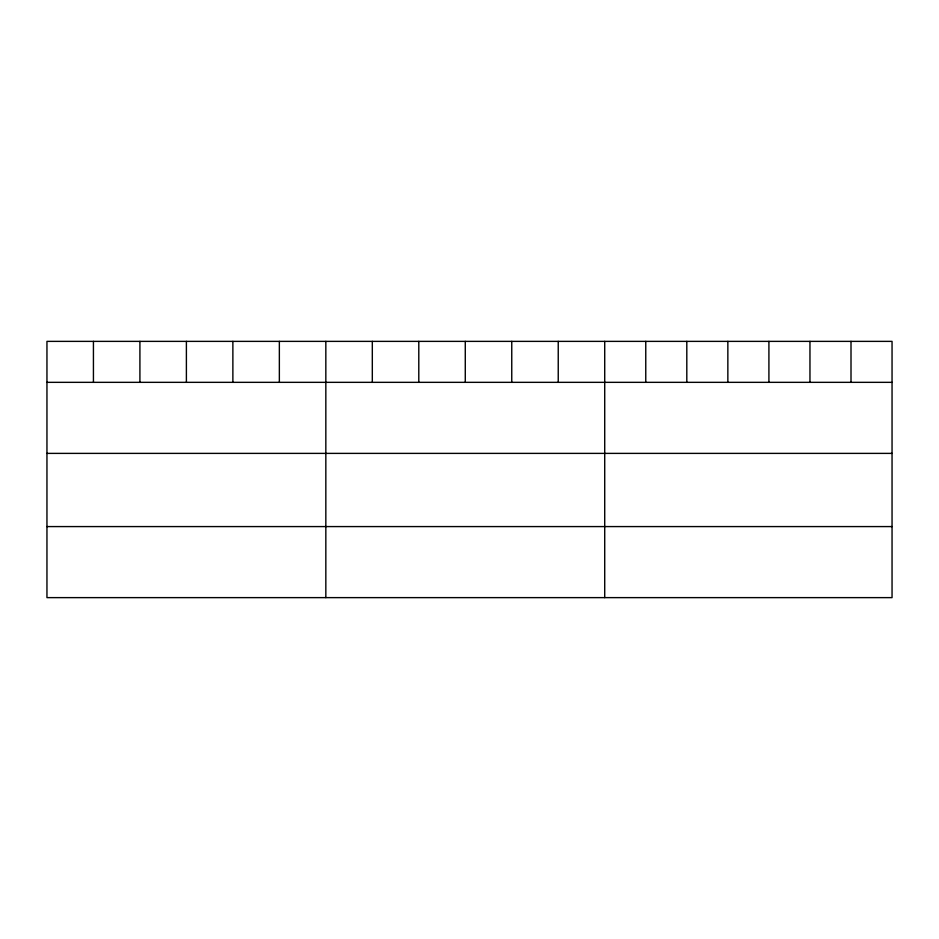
<?xml version="1.0" encoding="UTF-8"?>
<svg xmlns="http://www.w3.org/2000/svg" width="939" height="939" viewBox="0 0 939 939"><rect width="100%" height="100%" fill="white"/><g stroke="black" fill="none" stroke-linecap="round" stroke-linejoin="round"><path stroke-width="1.41" d="M892.05 382.337L892.05 597.627L46.95 597.627L46.95 341.373L892.05 341.373L892.05 382.337L46.95 382.337M46.95 453.384L892.05 453.384M46.95 526.579L892.05 526.579M851.004 341.373L851.004 382.337M809.958 341.373L809.958 382.337M768.912 341.373L768.912 382.337M727.854 341.373L727.854 382.337M686.808 341.373L686.808 382.337M645.762 341.373L645.762 382.337M604.716 341.373L604.716 597.627M558.236 341.373L558.236 382.337M511.755 341.373L511.755 382.337M465.274 341.373L465.274 382.337M418.794 341.373L418.794 382.337M372.314 341.373L372.314 382.337M325.833 341.373L325.833 597.627M279.353 341.373L279.353 382.337M232.872 341.373L232.872 382.337M186.392 341.373L186.392 382.337M139.911 341.373L139.911 382.337M93.43 341.373L93.43 382.337"/></g></svg>
